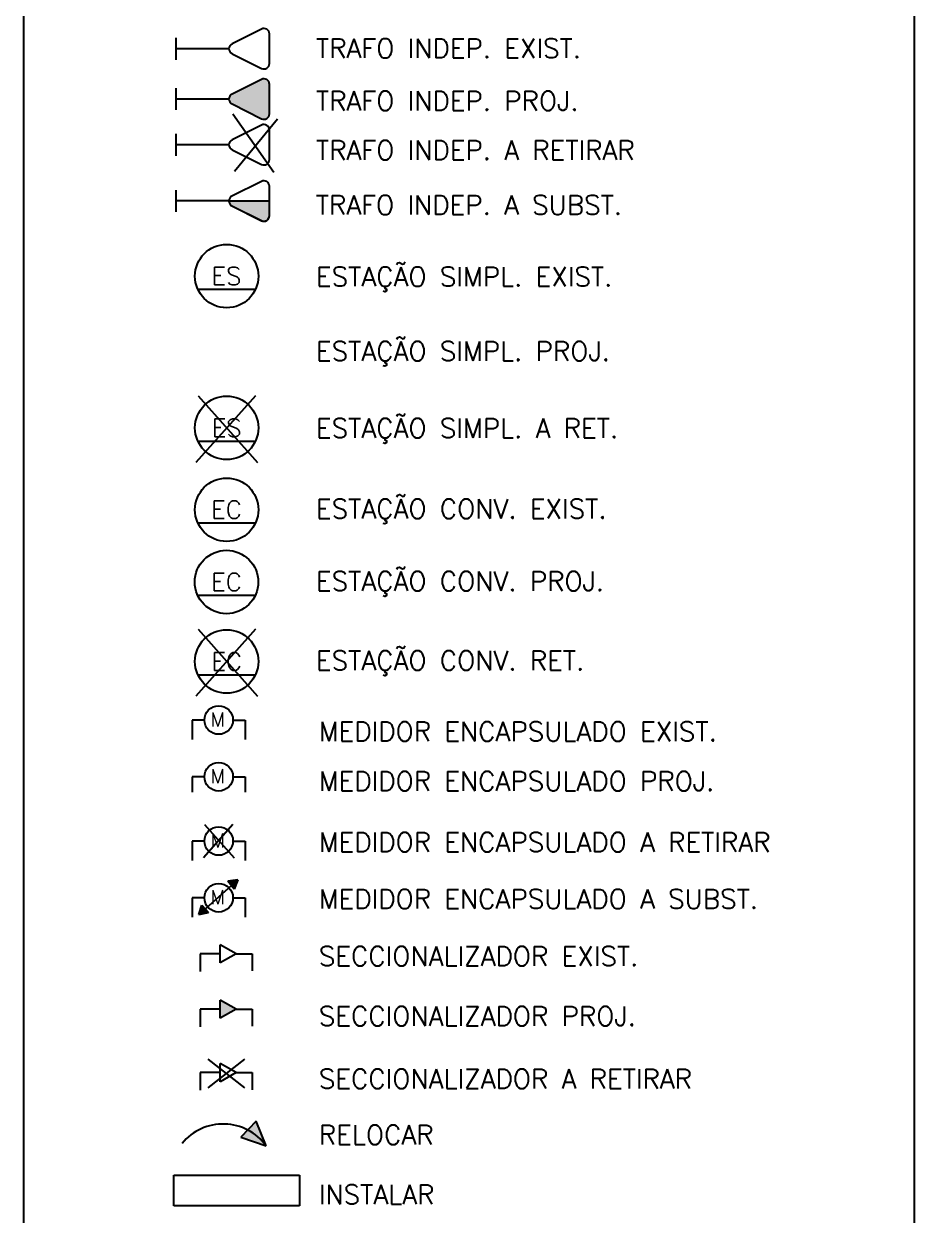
# Model space of a CAD drawing. Header units: millimetres. Extents: x 914 to 1954, y 1483 to 3495.
# Drawn here: x 1668.6 to 1762.1, y 1603.4 to 1728.5 of the extents above; entities that cross this region are included whole.
import ezdxf
from ezdxf.enums import TextEntityAlignment as Align
from ezdxf.lldxf.tags import DXFTag

# ---------------------------------------------------------------- set-up
doc = ezdxf.new("R2010")
doc.units = ezdxf.units.MM
doc.linetypes.add('_DTPRUB1', pattern=[1.2, 0.8, -0.4])
for name, color, linetype in [('estação_conv_existente', 3, 'Continuous'), ('estação_conv_projetada', 3, 'Continuous'), ('estação_conv_retirar', 3, 'Continuous'), ('estação_simpl_existente', 3, 'Continuous'), ('estação_simpl_projetada', 3, 'Continuous'), ('instalar', 1, 'Continuous'), ('medidor_encaps_existente', 3, 'Continuous'), ('medidor_encaps_projetada', 3, 'Continuous'), ('medidor_encaps_retirar', 3, 'Continuous'), ('medidor_encaps_substituir', 3, 'Continuous'), ('rede_mt_subt._existente', 2, 'Continuous'), ('seccionalizador_aereo_existente', 3, 'Continuous'), ('seccionalizador_aereo_projetado', 3, 'Continuous'), ('seccionalizador_aereo_retirar', 3, 'Continuous'), ('seta_indicação_relocação', 3, 'Continuous'), ('TEXTOS_VARIAVEIS', 2, 'Continuous'), ('transformador_light_indepedente_aereo_existente', 3, 'Continuous'), ('transformador_light_indepedente_aereo_projetado', 3, 'Continuous'), ('transformador_light_indepedente_aereo_retirar', 3, 'Continuous'), ('transformador_light_indepedente_aereo_substituir', 3, 'Continuous')]:
    doc.layers.add(name, color=color, linetype=linetype)
doc.styles.add('ROMANS', font='romans.shx', dxfattribs={"height": 0.45})
tags = doc.linetypes.add('HIDDEN2', pattern=[0.1875, 0.125, -0.0625]).pattern_tags.tags
tags[6:7] = [DXFTag(74, 4), DXFTag(75, 0), DXFTag(340, '0'), DXFTag(46, 1.0), DXFTag(50, 0.0), DXFTag(44, 0.0), DXFTag(45, 0.0)]
tags[4:5] = [DXFTag(74, 4), DXFTag(75, 0), DXFTag(340, '0'), DXFTag(46, 1.0), DXFTag(50, 0.0), DXFTag(44, 0.0), DXFTag(45, 0.0)]

# ---------------------------------------------------------------- blocks, each defined once
blk = doc.blocks.new('TRAFO AEREO INDEP. SUBST.')
at = {"layer": 'transformador_light_indepedente_aereo_substituir'}
blk.add_hatch(color=256, dxfattribs=at).paths.add_polyline_path([(5.56, 0, 0.284204), (5.88, -0.52), (8.97, -2.06, 0.557385), (9.81, -1.54), (9.81, 0)])
for p, q in [((8.97, 2.06), (5.88, 0.52)), ((9.81, -1.54), (9.81, 1.54)), ((0, 1.15), (0, -1.15)), ((5.56, 0), (0, 0)), ((5.88, -0.52), (8.97, -2.06))]:
    blk.add_line(p, q, dxfattribs=at)
blk.add_lwpolyline([(5.56, 0), (9.81, 0)], dxfattribs=at)
for centre, start, end in [((9.23, 1.54), 0, 116.5386), ((6.14, 0), 116.5386, 243.4614), ((9.23, -1.54), 243.4614, 0)]:
    blk.add_arc(centre, 0.58, start, end, dxfattribs=at)

msp = doc.modelspace()

# ---------------------------------------------------------------- hatches: boundary and pattern name
at = {"layer": 'medidor_encaps_substituir'}
for points in [[(1690.01, 1638.47), (1690.68, 1637.64), (1691.06, 1638.63)], [(1687.99, 1635.18), (1687.29, 1635.98), (1686.95, 1634.97)]]:
    msp.add_hatch(color=256, dxfattribs=at).paths.add_polyline_path(points)
at = {"layer": 'seccionalizador_aereo_projetado'}
msp.add_hatch(color=256, dxfattribs=at).paths.add_polyline_path([(1689.21, 1625.99), (1689.21, 1624.08), (1690.87, 1625.04)])
at = {"layer": 'seta_indicação_relocação', "linetype": 'Continuous'}
msp.add_hatch(color=256, dxfattribs=at).paths.add_polyline_path([(1694.03, 1610.68), (1692.98, 1613.29), (1691.37, 1611.59)])
at = {"layer": 'transformador_light_indepedente_aereo_projetado'}
msp.add_hatch(color=256, dxfattribs=at).paths.add_polyline_path([(1694.38, 1722.18, 0.557385), (1693.54, 1722.7), (1690.45, 1721.16, 0.618352), (1690.45, 1720.12), (1693.54, 1718.57, 0.557385), (1694.38, 1719.09)])
at = {"layer": 'transformador_light_indepedente_aereo_substituir'}
msp.add_hatch(color=256, dxfattribs=at).paths.add_polyline_path([(1690.12, 1709.93, 0.284204), (1690.44, 1709.41), (1693.53, 1707.86, 0.557385), (1694.37, 1708.38), (1694.37, 1709.93)])

# ---------------------------------------------------------------- linework, layer by layer
at = {"layer": 'estação_conv_existente'}
msp.add_line((1686.86, 1676.11), (1692.92, 1676.11), dxfattribs=at)
msp.add_circle((1689.89, 1677.5), 3.33, dxfattribs=at)
at = {"layer": 'estação_conv_projetada', "linetype": 'HIDDEN2'}
msp.add_line((1686.84, 1668.52), (1692.9, 1668.52), dxfattribs=at)
msp.add_circle((1689.87, 1669.91), 3.33, dxfattribs=at)
at = {"layer": 'estação_conv_retirar', "color": 2, "ltscale": 2}
for p, q in [((1692.9, 1689.48), (1686.64, 1682.45)), ((1686.88, 1689.48), (1693.14, 1682.45))]:
    msp.add_line(p, q, dxfattribs=at)
at = {"layer": 'estação_conv_retirar', "linetype": 'HIDDEN2'}
for p, q in [((1686.86, 1684.71), (1692.92, 1684.71)), ((1686.86, 1660.17), (1692.92, 1660.17))]:
    msp.add_line(p, q, dxfattribs=at)
for centre in [(1689.89, 1686.1), (1689.89, 1661.56)]:
    msp.add_circle(centre, 3.33, dxfattribs=at)
at = {"layer": 'estação_simpl_existente'}
msp.add_line((1686.86, 1700.65), (1692.92, 1700.65), dxfattribs=at)
msp.add_circle((1689.89, 1702.04), 3.33, dxfattribs=at)
at = {"layer": 'estação_simpl_projetada', "color": 2, "ltscale": 2}
for p, q in [((1692.9, 1664.94), (1686.64, 1657.91)), ((1686.88, 1664.94), (1693.14, 1657.91))]:
    msp.add_line(p, q, dxfattribs=at)
at = {"layer": 'instalar'}
for p, q in [((1684.35, 1607.6), (1697.55, 1607.6)), ((1684.35, 1604.37), (1684.35, 1607.6)), ((1697.55, 1607.6), (1697.55, 1604.37)), ((1697.55, 1604.37), (1684.35, 1604.37))]:
    msp.add_line(p, q, dxfattribs=at)
at = {"layer": 'medidor_encaps_existente', "color": 2}
for p, q in [((1686.27, 1655.41), (1686.27, 1653.37)), ((1687.55, 1655.41), (1686.27, 1655.41)), ((1690.55, 1655.41), (1691.84, 1655.41)), ((1691.84, 1655.41), (1691.84, 1653.37))]:
    msp.add_line(p, q, dxfattribs=at)
at = {"layer": 'medidor_encaps_existente'}
msp.add_circle((1689.05, 1655.41), 1.5, dxfattribs=at)
at = {"layer": 'medidor_encaps_projetada', "color": 2, "linetype": '_DTPRUB1', "ltscale": 2}
for p, q in [((1686.27, 1649.45), (1686.27, 1647.41)), ((1687.55, 1649.45), (1686.27, 1649.45)), ((1690.55, 1649.45), (1691.84, 1649.45)), ((1691.84, 1649.45), (1691.84, 1647.41))]:
    msp.add_line(p, q, dxfattribs=at)
at = {"layer": 'medidor_encaps_projetada', "linetype": 'HIDDEN2', "ltscale": 0.9}
msp.add_circle((1689.05, 1649.45), 1.5, dxfattribs=at)
at = {"layer": 'medidor_encaps_retirar', "color": 2}
for p, q in [((1690.55, 1644.45), (1687.44, 1640.95)), ((1687.56, 1644.45), (1690.67, 1640.95)), ((1686.27, 1642.7), (1686.27, 1640.65)), ((1687.55, 1642.7), (1686.27, 1642.7)), ((1690.55, 1642.7), (1691.84, 1642.7)), ((1691.84, 1642.7), (1691.84, 1640.65))]:
    msp.add_line(p, q, dxfattribs=at)
at = {"layer": 'medidor_encaps_retirar'}
msp.add_circle((1689.05, 1642.7), 1.5, dxfattribs=at)
at = {"layer": 'medidor_encaps_substituir'}
for p, q in [((1691.06, 1638.63), (1690.01, 1638.47)), ((1690.68, 1637.64), (1690.01, 1638.47)), ((1691.06, 1638.63), (1690.68, 1637.64)), ((1687.55, 1636.74), (1686.27, 1636.74)), ((1686.27, 1636.74), (1686.27, 1634.7)), ((1686.95, 1634.97), (1687.29, 1635.98)), ((1687.29, 1635.98), (1687.99, 1635.18)), ((1690.55, 1636.74), (1691.84, 1636.74)), ((1691.84, 1636.74), (1691.84, 1634.7)), ((1686.95, 1634.97), (1687.99, 1635.18))]:
    msp.add_line(p, q, dxfattribs=at)
msp.add_lwpolyline([(1691.06, 1638.63), (1687, 1634.98)], dxfattribs=at)
msp.add_circle((1689.05, 1636.74), 1.5, dxfattribs=at)
at = {"layer": 'rede_mt_subt._existente', "color": 5}
for p, q in [((1668.6, 1482.94), (1668.6, 1972.45)), ((1762.06, 1972.45), (1762.06, 1482.94))]:
    msp.add_line(p, q, dxfattribs=at)
at = {"layer": 'seccionalizador_aereo_existente'}
for p, q in [((1689.21, 1629.89), (1689.21, 1631.8)), ((1690.87, 1630.85), (1689.21, 1631.8)), ((1690.87, 1630.85), (1689.21, 1629.89))]:
    msp.add_line(p, q, dxfattribs=at)
at = {"layer": 'seccionalizador_aereo_existente', "color": 2}
for p, q in [((1689.21, 1630.85), (1687.1, 1630.85)), ((1687.1, 1630.85), (1687.1, 1628.99)), ((1690.87, 1630.85), (1692.55, 1630.85)), ((1692.55, 1630.85), (1692.55, 1629.05))]:
    msp.add_line(p, q, dxfattribs=at)
at = {"layer": 'seccionalizador_aereo_projetado'}
for p, q in [((1690.87, 1625.04), (1689.21, 1625.99)), ((1689.21, 1624.08), (1689.21, 1625.99)), ((1690.87, 1625.04), (1689.21, 1624.08))]:
    msp.add_line(p, q, dxfattribs=at)
at = {"layer": 'seccionalizador_aereo_projetado', "color": 2}
for p, q in [((1687.1, 1625.04), (1687.1, 1623.18)), ((1689.21, 1625.04), (1687.1, 1625.04)), ((1690.87, 1625.04), (1692.55, 1625.04)), ((1692.55, 1625.04), (1692.55, 1623.24))]:
    msp.add_line(p, q, dxfattribs=at)
at = {"layer": 'seccionalizador_aereo_retirar', "color": 2}
for p, q in [((1687.9, 1619.79), (1691.75, 1616.79)), ((1691.75, 1619.79), (1687.9, 1616.79)), ((1689.21, 1618.38), (1687.1, 1618.38)), ((1687.1, 1618.38), (1687.1, 1616.52)), ((1690.87, 1618.38), (1692.55, 1618.38)), ((1692.55, 1618.38), (1692.55, 1616.58))]:
    msp.add_line(p, q, dxfattribs=at)
at = {"layer": 'seccionalizador_aereo_retirar'}
for p, q in [((1690.87, 1618.38), (1689.21, 1619.33)), ((1689.21, 1617.42), (1689.21, 1619.33)), ((1690.87, 1618.38), (1689.21, 1617.42))]:
    msp.add_line(p, q, dxfattribs=at)
at = {"layer": 'seta_indicação_relocação', "linetype": 'Continuous'}
for p, q in [((1692.98, 1613.29), (1691.37, 1611.59)), ((1694.03, 1610.68), (1692.98, 1613.29)), ((1691.37, 1611.59), (1694.03, 1610.68))]:
    msp.add_line(p, q, dxfattribs=at)
at = {"layer": 'seta_indicação_relocação'}
msp.add_arc((1689.52, 1607.41), 5.57, 35.9967, 140.7085, dxfattribs=at)
at = {"layer": 'transformador_light_indepedente_aereo_existente'}
for p, q in [((1684.57, 1727.07), (1684.57, 1724.77)), ((1693.54, 1727.98), (1690.45, 1726.44)), ((1694.38, 1724.38), (1694.38, 1727.47)), ((1690.13, 1725.92), (1684.57, 1725.92)), ((1690.45, 1725.4), (1693.54, 1723.86))]:
    msp.add_line(p, q, dxfattribs=at)
for centre, start, end in [((1693.8, 1727.47), 0, 116.5386), ((1690.71, 1725.92), 116.5386, 243.4614), ((1693.8, 1724.38), 243.4614, 0)]:
    msp.add_arc(centre, 0.58, start, end, dxfattribs=at)
at = {"layer": 'transformador_light_indepedente_aereo_projetado'}
for p, q in [((1693.54, 1722.7), (1690.45, 1721.16)), ((1694.38, 1719.09), (1694.38, 1722.18)), ((1684.57, 1721.79), (1684.57, 1719.49)), ((1690.13, 1720.64), (1684.57, 1720.64)), ((1690.45, 1720.12), (1693.54, 1718.57))]:
    msp.add_line(p, q, dxfattribs=at)
for centre, start, end in [((1693.8, 1722.18), 0, 116.5386), ((1690.71, 1720.64), 116.5386, 243.4614), ((1693.8, 1719.09), 243.4614, 0)]:
    msp.add_arc(centre, 0.58, start, end, dxfattribs=at)
at = {"layer": 'transformador_light_indepedente_aereo_retirar', "color": 2}
for p, q in [((1690.52, 1719.08), (1694.85, 1712.97)), ((1695.24, 1718.52), (1690.72, 1713.03))]:
    msp.add_line(p, q, dxfattribs=at)
at = {"layer": 'transformador_light_indepedente_aereo_retirar'}
for p, q in [((1684.57, 1716.98), (1684.57, 1714.68)), ((1693.54, 1717.89), (1690.45, 1716.35)), ((1694.38, 1714.29), (1694.38, 1717.38)), ((1690.13, 1715.83), (1684.57, 1715.83)), ((1690.45, 1715.31), (1693.54, 1713.77))]:
    msp.add_line(p, q, dxfattribs=at)
for centre, start, end in [((1693.8, 1717.38), 0, 116.5386), ((1690.71, 1715.83), 116.5386, 243.4614), ((1693.8, 1714.29), 243.4614, 0)]:
    msp.add_arc(centre, 0.58, start, end, dxfattribs=at)
at = {"layer": 'transformador_light_indepedente_aereo_substituir'}
for p, q in [((1693.53, 1711.99), (1690.44, 1710.45)), ((1684.56, 1711.08), (1684.56, 1708.78)), ((1694.37, 1708.38), (1694.37, 1711.47)), ((1690.12, 1709.93), (1684.56, 1709.93)), ((1690.44, 1709.41), (1693.53, 1707.86))]:
    msp.add_line(p, q, dxfattribs=at)
msp.add_lwpolyline([(1690.12, 1709.93), (1694.37, 1709.93)], dxfattribs=at)
for centre, start, end in [((1693.79, 1711.47), 0, 116.5386), ((1690.7, 1709.93), 116.5386, 243.4614), ((1693.79, 1708.38), 243.4614, 0)]:
    msp.add_arc(centre, 0.58, start, end, dxfattribs=at)

# ---------------------------------------------------------------- block references
at = {"layer": 'TEXTOS_VARIAVEIS'}
msp.add_blockref('TRAFO AEREO INDEP. SUBST.', (1684.56, 1709.93), dxfattribs=at)

# ---------------------------------------------------------------- texts
at = {"layer": 'estação_conv_existente', "style": 'ROMANS'}
msp.add_text('EC', height=1.882, dxfattribs=at).set_placement((1689.87, 1677.51), align=Align.MIDDLE)
at = {"layer": 'estação_conv_projetada', "style": 'ROMANS'}
msp.add_text('EC', height=1.882, dxfattribs=at).set_placement((1689.87, 1669.91), align=Align.MIDDLE)
at = {"layer": 'estação_conv_retirar', "style": 'ROMANS'}
for s, p in [('ES', (1689.89, 1686.1)), ('EC', (1689.89, 1661.56))]:
    msp.add_text(s, height=1.882, dxfattribs=at).set_placement(p, align=Align.MIDDLE)
at = {"layer": 'estação_simpl_existente', "style": 'ROMANS'}
msp.add_text('ES', height=1.882, dxfattribs=at).set_placement((1689.87, 1702.05), align=Align.MIDDLE)
at = {"layer": 'medidor_encaps_existente', "color": 2, "style": 'ROMANS'}
msp.add_text('M', height=1.47, dxfattribs=at).set_placement((1688.2, 1654.74))
at = {"layer": 'medidor_encaps_projetada', "color": 2, "style": 'ROMANS'}
msp.add_text('M', height=1.47, dxfattribs=at).set_placement((1688.2, 1648.77))
at = {"layer": 'medidor_encaps_retirar', "color": 2, "style": 'ROMANS'}
msp.add_text('M', height=1.47, dxfattribs=at).set_placement((1688.2, 1642.02))
at = {"layer": 'medidor_encaps_substituir', "color": 2, "style": 'ROMANS'}
msp.add_text('M', height=1.47, dxfattribs=at).set_placement((1688.2, 1636.07))
at = {"layer": 'TEXTOS_VARIAVEIS', "color": 2, "style": 'ROMANS'}
for s, height, p in [('TRAFO INDEP. EXIST.', 2.0226, (1699.26, 1724.95)), ('TRAFO INDEP. PROJ.', 2.0226, (1699.26, 1719.43)), ('TRAFO INDEP. A RETIRAR', 2.0226, (1699.26, 1714.26)), ('TRAFO INDEP. A SUBST.', 2.0226, (1699.24, 1708.5)), ('ESTAÇÃO SIMPL. EXIST.', 2.0226, (1699.26, 1700.97)), ('ESTAÇÃO SIMPL. PROJ.', 2.0226, (1699.26, 1693.14)), ('ESTAÇÃO SIMPL. A RET.', 2.0226, (1699.26, 1685.05)), ('ESTAÇÃO CONV. EXIST.', 2.0226, (1699.26, 1676.58)), ('ESTAÇÃO CONV. PROJ.', 2.0226, (1699.26, 1668.98)), ('ESTAÇÃO CONV. RET.', 2.0226, (1699.26, 1660.64)), ('MEDIDOR ENCAPSULADO EXIST.', 2.0226, (1699.56, 1653.2)), ('MEDIDOR ENCAPSULADO PROJ.', 2.0226, (1699.56, 1647.99)), ('MEDIDOR ENCAPSULADO A RETIRAR', 2.0226, (1699.56, 1641.56)), ('MEDIDOR ENCAPSULADO A SUBST.', 2.0226, (1699.56, 1635.6)), ('SECCIONALIZADOR EXIST.', 2.0226, (1699.56, 1629.59)), ('SECCIONALIZADOR PROJ.', 2.0226, (1699.56, 1623.3)), ('SECCIONALIZADOR A RETIRAR', 2.0226, (1699.56, 1616.7)), ('RELOCAR', 2.023, (1699.56, 1610.84)), ('INSTALAR', 2.023, (1699.56, 1604.56))]:
    msp.add_text(s, height=height, dxfattribs=at).set_placement(p)

doc.saveas('drawing.dxf')
